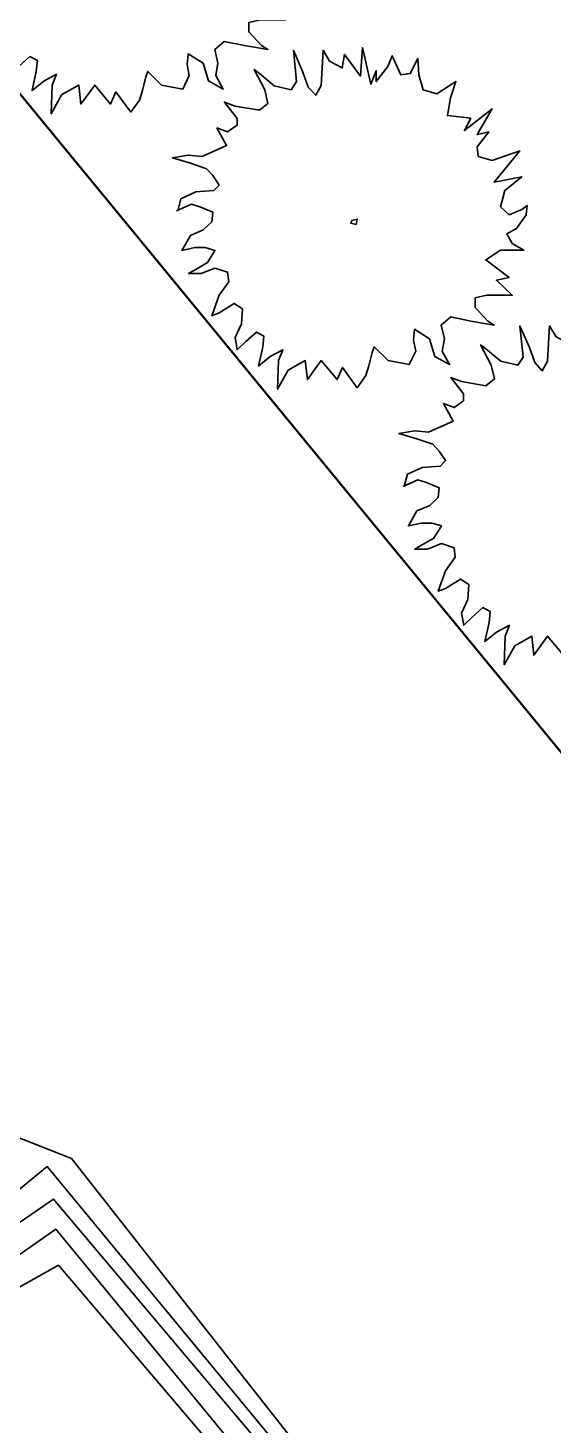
# Model space of a CAD drawing. Header units: metres. Extents: x 681 to 217049, y 66 to 6351315.
# Drawn here: x 214376.25 to 214385.08, y 6351031.7 to 6351055.21 of the extents above; entities that cross this region are included whole.
import ezdxf
from ezdxf.lldxf.tags import DXFTag

# ---------------------------------------------------------------- set-up
doc = ezdxf.new("R2010")
doc.units = ezdxf.units.M
for name, color, linetype in [('230V AC', 5, '230V CABLE'), ('400V AC', 6, '400V CABLE'), ('CAT 6 Cable', 3, 'CAT 6 CABLE'), ('Dry Contact', 30, 'Dry Contact CABLE')]:
    doc.layers.add(name, color=color, linetype=linetype)
for name, color, linetype, lineweight in [('FireSS', 7, 'Fire Supression System CABLE', 25), ('GG31-E-PLN-001_DC Cable Route Layout Plan_RevA$0$0.5mm Fenceline', 1, 'GG31-E-PLN-001_DC Cable Route Layout Plan_RevA$0$FENCELINE1', 50), ('GG31-E-PLN-001_DC Cable Route Layout Plan_RevA$0$TREE', 82, 'Continuous', 35)]:
    doc.layers.add(name, color=color, linetype=linetype, lineweight=lineweight)
doc.styles.add('ISOCP', font='isocp.shx')
tags = doc.linetypes.add('230V CABLE', pattern='A,1,-0.5,["230V",ISOCP,S=0.3,R=0,X=-0.35,Y=-0.15],-0.7', length=2.2).pattern_tags.tags
tags[6] = DXFTag(74, 10)
tags = doc.linetypes.add('400V CABLE', pattern='A,1,-0.5,["400V",ISOCP,S=0.3,R=0,X=-0.35,Y=-0.15],-0.7', length=2.2).pattern_tags.tags
tags[6] = DXFTag(74, 10)
tags = doc.linetypes.add('CAT 6 CABLE', pattern='A,1,-0.5,["CAT6",ISOCP,S=0.3,R=0,X=-0.35,Y=-0.15],-0.9', length=2.4).pattern_tags.tags
tags[6] = DXFTag(74, 10)
tags = doc.linetypes.add('Dry Contact CABLE', pattern='A,1,-0.5,["DCT",ISOCP,S=0.3,R=0,X=-0.35,Y=-0.15],-0.7', length=2.2).pattern_tags.tags
tags[6] = DXFTag(74, 10)
tags = doc.linetypes.add('Fire Supression System CABLE', pattern='A,1,-0.5,["FSS",ISOCP,S=0.3,R=0,X=-0.35,Y=-0.15],-0.7', length=2.2).pattern_tags.tags
tags[6] = DXFTag(74, 10)
doc.linetypes.add('GG31-E-PLN-001_DC Cable Route Layout Plan_RevA$0$FENCELINE1', pattern='A,6.35,-2.54,[133,ltypeshp.shx,S=2.54,R=0,X=-2.54,Y=0],-2.54,25.4', length=36.83)

# ---------------------------------------------------------------- blocks, each defined once
blk = doc.blocks.new('*U140')
for points in [[(0, 1540.256), (-77.4954, 1428.4452), (-106.5784, 1341.501), (-135.636, 1217.295), (-155.0162, 1167.6126), (-280.9748, 1291.8186), (-474.7514, 1329.0804), (-532.892, 1204.8744), (-513.5118, 1105.5096), (-523.1892, 1006.1194), (-658.8506, 1093.089), (-707.2884, 1254.5568), (-842.9244, 1329.0804), (-775.1064, 1204.8744), (-794.4866, 1093.089), (-765.429, 968.8576), (-852.6272, 894.334), (-1036.701, 931.5958), (-1249.8832, 968.8576), (-1191.7426, 931.5958), (-1075.4614, 807.3898), (-1075.4614, 720.4456), (-1182.0398, 695.6044), (-1414.5768, 695.6044), (-1269.238, 558.9524), (-1385.5192, 534.1112), (-1172.3624, 372.6434), (-1307.9984, 285.6992), (-1521.1552, 285.6992), (-1414.5768, 223.5962), (-1366.139, 136.652), (-1453.3372, 86.9442), (-1540.5354, -37.2618), (-1550.2382, -124.206), (-1501.775, -86.9442), (-1385.5192, -37.2618), (-1307.9984, -111.7854), (-1346.7588, -260.8326), (-1501.775, -385.064), (-1249.8832, -335.3816), (-1482.3948, -621.0554), (-1230.503, -534.1112), (-1104.5444, -571.373), (-1094.8416, -658.3172), (-1201.42, -794.9692), (-1094.8416, -770.128), (-1230.503, -1006.1194), (-978.5858, -807.3898), (-1036.701, -919.1752), (-823.5442, -944.0164), (-852.6272, -1105.4842), (-901.065, -1254.5568), (-726.6686, -1142.746), (-600.71, -1180.0078), (-561.9496, -1316.6598), (-552.2722, -1465.707), (-484.4542, -1329.0804), (-397.2306, -1316.6598), (-319.7352, -1490.5482), (-280.9748, -1391.1834), (-174.3964, -1254.5568), (-174.3964, -1353.9216), (-125.9586, -1229.7156), (-48.4378, -1565.0718), (-29.0576, -1304.2392), (116.2812, -1502.9688), (135.6614, -1378.7628), (251.9172, -1440.8658), (310.0578, -1540.2306), (329.438, -1217.295), (377.8758, -1130.3254), (445.6938, -1204.8744), (494.157, -1341.501), (581.3552, -1540.2306), (552.2722, -1254.5568), (600.71, -1180.0078), (755.7516, -1217.295), (891.3876, -1329.0804), (939.8254, -1366.3422), (842.9498, -1180.0078), (813.8668, -1055.8018), (891.3876, -993.6988), (1114.2472, -1030.9606), (1211.1228, -1068.2224), (1094.867, -919.1752), (1094.867, -857.0722), (1182.0652, -794.9692), (1278.9408, -832.231), (1191.7426, -670.7378), (1414.6022, -571.373), (1540.5608, -583.7936), (1685.8996, -558.9524), (1521.1806, -509.27), (1375.8418, -459.5876), (1317.7012, -397.4846), (1259.5606, -310.515), (1308.0238, -260.8326), (1472.7174, -248.412), (1608.3788, -186.309), (1637.4364, -74.5236)], [(1647.1392, -74.5236), (1511.4778, -136.6266), (1433.9824, -111.7854), (1317.7012, -62.103), (1327.404, 24.8412), (1404.8994, 99.3648), (1521.1806, 149.0726), (1598.676, 285.6992), (1482.4202, 260.858), (1385.5192, 260.858), (1298.321, 285.6992), (1366.139, 397.4846), (1472.7174, 459.5876), (1540.5608, 496.8494), (1424.2796, 496.8494), (1298.321, 447.167), (1182.0652, 484.4288), (1172.3624, 571.3984), (1259.5606, 695.6044), (1327.404, 881.9134), (1259.5606, 857.0722), (1123.9246, 770.128), (1046.4038, 819.8104), (1056.1066, 956.437), (1114.2472, 1080.6684), (1094.867, 1192.4538), (1017.3462, 1117.9302), (920.4452, 1030.9606), (852.6272, 1068.2478), (862.33, 1167.6126), (901.0904, 1341.501), (794.512, 1254.5568), (678.2308, 1192.4538), (716.9912, 1291.8186), (726.6686, 1552.6766), (629.793, 1378.7628), (474.7768, 1291.8186), (455.3966, 1465.7324), (329.438, 1291.8186), (184.0992, 1465.7324), (135.6614, 1353.9216), (0, 1540.256)]]:
    blk.add_lwpolyline(points)
blk.add_lwpolyline([(9.7028, 49.6824), (0, 0), (48.4378, 12.4206), (58.1406, 37.2618)], close=True)
blk = doc.blocks.new('GG31-E-PLN-001_DC Cable Route Layout Plan_RevA')
at = {"layer": 'GG31-E-PLN-001_DC Cable Route Layout Plan_RevA$0$0.5mm Fenceline'}
blk.add_lwpolyline([(229170.659, 6321878.115), (229128.437, 6321843.472), (229002.953, 6321996.356), (229045.102, 6322030.976)], close=True, dxfattribs=at)
at = {"layer": 'GG31-E-PLN-001_DC Cable Route Layout Plan_RevA$0$TREE', "transparency": 33554687, "xscale": 0.001843732172071739, "yscale": 0.001843732172071739, "zscale": 0.001843732172071739, "rotation": 180.02064092057}
for p in [(229065.349, 6322011.122), (229069.157, 6322006.486), (229072.966, 6322001.849)]:
    blk.add_blockref('*U140', p, dxfattribs=at)

msp = doc.modelspace()

# ---------------------------------------------------------------- block references
msp.add_blockref('GG31-E-PLN-001_DC Cable Route Layout Plan_RevA', (-14687.371, 29045.51))

# ---------------------------------------------------------------- next in the draw order: linework, layer by layer
at = {"layer": '230V AC', "lineweight": 35, "ltscale": 7, "flags": 128}
msp.add_lwpolyline([(214372.877, 6351032.893), (214376.68, 6351035.504), (214376.68, 6351035.504), (214382.834, 6351028.198), (214381.318, 6351026.628)], dxfattribs=at)
at = {"layer": '400V AC', "lineweight": 35, "ltscale": 7, "flags": 128}
msp.add_lwpolyline([(214373.268, 6351032.584), (214376.717, 6351034.999), (214382.343, 6351028.155), (214380.947, 6351027.072)], dxfattribs=at)
at = {"layer": 'CAT 6 Cable', "lineweight": 35, "ltscale": 7, "flags": 128}
msp.add_lwpolyline([(214381.353, 6351026.585), (214383.142, 6351028.09), (214376.574, 6351036.051), (214373.429, 6351033.472)], dxfattribs=at)
at = {"layer": 'Dry Contact', "lineweight": 35, "ltscale": 7, "flags": 128}
msp.add_lwpolyline([(214366.765, 6351041.065), (214369.904, 6351043.519), (214374.886, 6351037.011), (214376.979, 6351036.188), (214383.459, 6351027.939), (214381.387, 6351026.535)], dxfattribs=at)
at = {"layer": 'FireSS', "lineweight": 35, "ltscale": 7, "flags": 128}
msp.add_lwpolyline([(214373.355, 6351032.477), (214376.761, 6351034.391), (214382.097, 6351028.116), (214380.913, 6351027.121)], dxfattribs=at)

doc.saveas('drawing.dxf')
